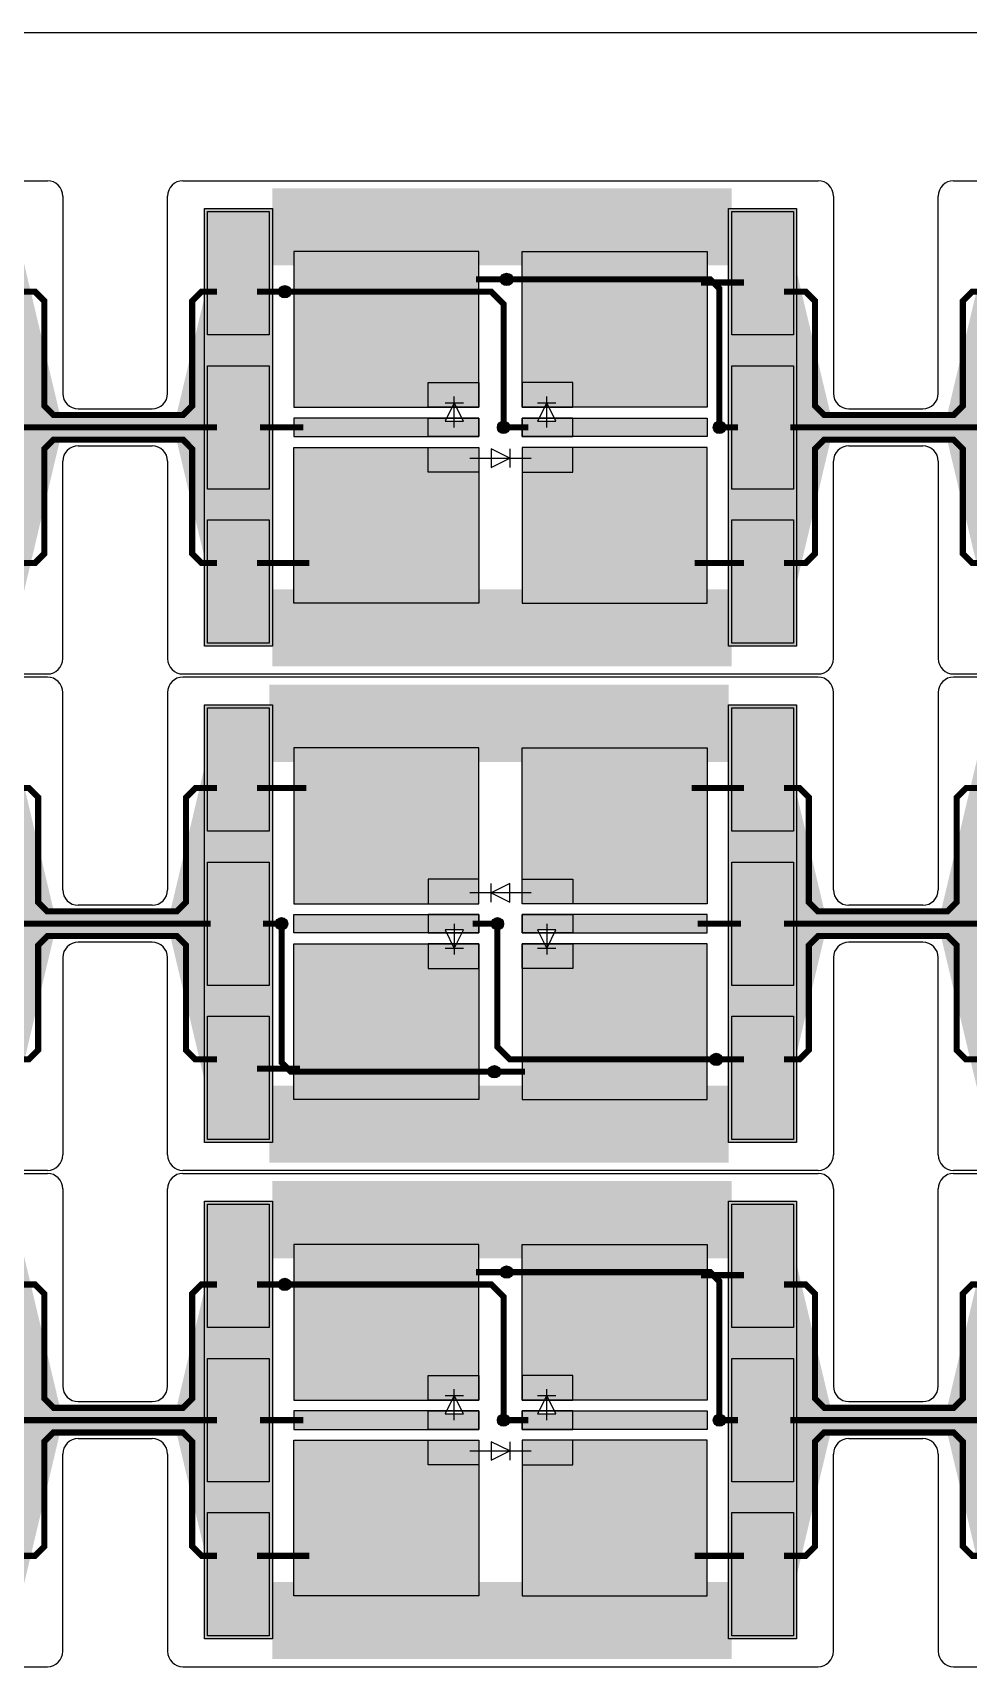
# Model space of a CAD drawing. Extents: x 1822 to 2392, y 725 to 1125.
# Drawn here: x 2062.5 to 2092.9, y 982.1 to 1035.1 of the extents above; entities that cross this region are included whole.
import ezdxf

# ---------------------------------------------------------------- set-up
doc = ezdxf.new("R2010")
doc.units = 0
doc.header["$LTSCALE"] = 0.2
for name, color, linetype in [('BS', 1, 'CONTINUOUS'), ('Durchsteiger', 3, 'CONTINUOUS'), ('LED', 7, 'CONTINUOUS'), ('LS', 5, 'CONTINUOUS'), ('Rand', 6, 'CONTINUOUS')]:
    doc.layers.add(name, color=color, linetype=linetype)

msp = doc.modelspace()

# ---------------------------------------------------------------- hatches: boundary and pattern name
at = {"layer": 'BS'}
h = msp.add_hatch(color=256, dxfattribs=at)
h.paths.add_polyline_path([(2070.2, 1029.3), (2068.2, 1029.3), (2068.2, 1025.3), (2070.2, 1025.3)])
h.paths.add_polyline_path([(2070.2, 1024.3), (2068.2, 1024.3), (2068.2, 1020.3), (2070.2, 1020.3)])
h.paths.add_polyline_path([(2070.2, 1019.3), (2068.2, 1019.3), (2068.2, 1015.3), (2070.2, 1015.3)])
h = msp.add_hatch(color=256, dxfattribs=at)
h.paths.add_polyline_path([(2087.2, 1029.3), (2085.2, 1029.3), (2085.2, 1025.3), (2087.2, 1025.3)])
h.paths.add_polyline_path([(2087.2, 1024.3), (2085.2, 1024.3), (2085.2, 1020.3), (2087.2, 1020.3)])
h.paths.add_polyline_path([(2087.2, 1019.3), (2085.2, 1019.3), (2085.2, 1015.3), (2087.2, 1015.3)])
h = msp.add_hatch(color=256, dxfattribs=at)
h.paths.add_polyline_path([(2071, 1028), (2071, 1022.95), (2075.35, 1022.95), (2075.35, 1023.75), (2077, 1023.75), (2077, 1028)])
h.paths.add_polyline_path([(2071, 1022.6), (2071, 1022), (2075.35, 1022), (2075.35, 1022.6)])
h.paths.add_polyline_path([(2071, 1021.65), (2071, 1016.6), (2077, 1016.6), (2077, 1020.85), (2075.35, 1020.85), (2075.35, 1021.65)])
h.paths.add_polyline_path([(2080.05, 1021.65), (2080.05, 1020.85), (2078.4, 1020.85), (2078.4, 1016.6), (2084.4, 1016.6), (2084.4, 1021.65)])
h.paths.add_polyline_path([(2080.05, 1022.6), (2080.05, 1022), (2084.4, 1022), (2084.4, 1022.6)])
h.paths.add_polyline_path([(2078.4, 1028), (2078.4, 1023.75), (2080.05, 1023.75), (2080.05, 1022.95), (2084.4, 1022.95), (2084.4, 1028)])
h.paths.add_polyline_path([(2078.4, 1023.75), (2078.4, 1022.95), (2079.125, 1022.95), (2079.2, 1023.1), (2079.275, 1022.95), (2080.05, 1022.95), (2080.05, 1023.75)], flags=17)
h.paths.add_polyline_path([(2078.4, 1022.6), (2078.4, 1022), (2080.05, 1022), (2080.05, 1022.6), (2079.45, 1022.6), (2079.5, 1022.5), (2078.9, 1022.5), (2078.95, 1022.6)])
h.paths.add_polyline_path([(2078.4, 1021.65), (2078.4, 1020.85), (2080.05, 1020.85), (2080.05, 1021.65)], flags=17)
h.paths.add_polyline_path([(2075.35, 1021.65), (2075.35, 1020.85), (2077, 1020.85), (2077, 1021.65)], flags=16)
h.paths.add_polyline_path([(2075.35, 1022.6), (2075.35, 1022), (2077, 1022), (2077, 1022.6), (2076.45, 1022.6), (2076.5, 1022.5), (2075.9, 1022.5), (2075.95, 1022.6)])
h.paths.add_polyline_path([(2075.35, 1023.75), (2075.35, 1022.95), (2076.125, 1022.95), (2076.2, 1023.1), (2076.275, 1022.95), (2077, 1022.95), (2077, 1023.75)], flags=17)
h = msp.add_hatch(color=256, dxfattribs=at)
h.paths.add_polyline_path([(2068.2, 999.2), (2070.2, 999.2), (2070.2, 1003.2), (2068.2, 1003.2)])
h.paths.add_polyline_path([(2068.2, 1004.2), (2070.2, 1004.2), (2070.2, 1008.2), (2068.2, 1008.2)])
h.paths.add_polyline_path([(2068.2, 1009.2), (2070.2, 1009.2), (2070.2, 1013.2), (2068.2, 1013.2)])
h = msp.add_hatch(color=256, dxfattribs=at)
h.paths.add_polyline_path([(2085.2, 999.2), (2087.2, 999.2), (2087.2, 1003.2), (2085.2, 1003.2)])
h.paths.add_polyline_path([(2085.2, 1004.2), (2087.2, 1004.2), (2087.2, 1008.2), (2085.2, 1008.2)])
h.paths.add_polyline_path([(2085.2, 1009.2), (2087.2, 1009.2), (2087.2, 1013.2), (2085.2, 1013.2)])
h = msp.add_hatch(color=256, dxfattribs=at)
h.paths.add_polyline_path([(2084.4, 1000.5), (2084.4, 1005.55), (2080.05, 1005.55), (2080.05, 1004.75), (2078.4, 1004.75), (2078.4, 1000.5)])
h.paths.add_polyline_path([(2084.4, 1005.9), (2084.4, 1006.5), (2080.05, 1006.5), (2080.05, 1005.9)])
h.paths.add_polyline_path([(2084.4, 1006.85), (2084.4, 1011.9), (2078.4, 1011.9), (2078.4, 1007.65), (2080.05, 1007.65), (2080.05, 1006.85)])
h.paths.add_polyline_path([(2075.35, 1006.85), (2075.35, 1007.65), (2077, 1007.65), (2077, 1011.9), (2071, 1011.9), (2071, 1006.85)])
h.paths.add_polyline_path([(2075.35, 1005.9), (2075.35, 1006.5), (2071, 1006.5), (2071, 1005.9)])
h.paths.add_polyline_path([(2077, 1000.5), (2077, 1004.75), (2075.35, 1004.75), (2075.35, 1005.55), (2071, 1005.55), (2071, 1000.5)])
h.paths.add_polyline_path([(2077, 1004.75), (2077, 1005.55), (2076.275, 1005.55), (2076.2, 1005.4), (2076.125, 1005.55), (2075.35, 1005.55), (2075.35, 1004.75)], flags=17)
h.paths.add_polyline_path([(2077, 1005.9), (2077, 1006.5), (2075.35, 1006.5), (2075.35, 1005.9), (2075.95, 1005.9), (2075.9, 1006), (2076.5, 1006), (2076.45, 1005.9)])
h.paths.add_polyline_path([(2077, 1006.85), (2077, 1007.65), (2075.35, 1007.65), (2075.35, 1006.85)], flags=17)
h.paths.add_polyline_path([(2080.05, 1006.85), (2080.05, 1007.65), (2078.4, 1007.65), (2078.4, 1006.85)], flags=16)
h.paths.add_polyline_path([(2080.05, 1005.9), (2080.05, 1006.5), (2078.4, 1006.5), (2078.4, 1005.9), (2078.95, 1005.9), (2078.9, 1006), (2079.5, 1006), (2079.45, 1005.9)])
h.paths.add_polyline_path([(2080.05, 1004.75), (2080.05, 1005.55), (2079.275, 1005.55), (2079.2, 1005.4), (2079.125, 1005.55), (2078.4, 1005.55), (2078.4, 1004.75)], flags=17)
h = msp.add_hatch(color=256, dxfattribs=at)
h.paths.add_polyline_path([(2070.2, 997.1), (2068.2, 997.1), (2068.2, 993.1), (2070.2, 993.1)])
h.paths.add_polyline_path([(2070.2, 992.1), (2068.2, 992.1), (2068.2, 988.1), (2070.2, 988.1)])
h.paths.add_polyline_path([(2070.2, 987.1), (2068.2, 987.1), (2068.2, 983.1), (2070.2, 983.1)])
h = msp.add_hatch(color=256, dxfattribs=at)
h.paths.add_polyline_path([(2087.2, 997.1), (2085.2, 997.1), (2085.2, 993.1), (2087.2, 993.1)])
h.paths.add_polyline_path([(2087.2, 992.1), (2085.2, 992.1), (2085.2, 988.1), (2087.2, 988.1)])
h.paths.add_polyline_path([(2087.2, 987.1), (2085.2, 987.1), (2085.2, 983.1), (2087.2, 983.1)])
h = msp.add_hatch(color=256, dxfattribs=at)
h.paths.add_polyline_path([(2071, 995.8), (2071, 990.75), (2075.35, 990.75), (2075.35, 991.55), (2077, 991.55), (2077, 995.8)])
h.paths.add_polyline_path([(2071, 990.4), (2071, 989.8), (2075.35, 989.8), (2075.35, 990.4)])
h.paths.add_polyline_path([(2071, 989.45), (2071, 984.4), (2077, 984.4), (2077, 988.65), (2075.35, 988.65), (2075.35, 989.45)])
h.paths.add_polyline_path([(2080.05, 989.45), (2080.05, 988.65), (2078.4, 988.65), (2078.4, 984.4), (2084.4, 984.4), (2084.4, 989.45)])
h.paths.add_polyline_path([(2080.05, 990.4), (2080.05, 989.8), (2084.4, 989.8), (2084.4, 990.4)])
h.paths.add_polyline_path([(2078.4, 995.8), (2078.4, 991.55), (2080.05, 991.55), (2080.05, 990.75), (2084.4, 990.75), (2084.4, 995.8)])
h.paths.add_polyline_path([(2078.4, 991.55), (2078.4, 990.75), (2079.125, 990.75), (2079.2, 990.9), (2079.275, 990.75), (2080.05, 990.75), (2080.05, 991.55)], flags=17)
h.paths.add_polyline_path([(2078.4, 990.4), (2078.4, 989.8), (2080.05, 989.8), (2080.05, 990.4), (2079.45, 990.4), (2079.5, 990.3), (2078.9, 990.3), (2078.95, 990.4)])
h.paths.add_polyline_path([(2078.4, 989.45), (2078.4, 988.65), (2080.05, 988.65), (2080.05, 989.45)], flags=17)
h.paths.add_polyline_path([(2075.35, 989.45), (2075.35, 988.65), (2077, 988.65), (2077, 989.45)], flags=16)
h.paths.add_polyline_path([(2075.35, 990.4), (2075.35, 989.8), (2077, 989.8), (2077, 990.4), (2076.45, 990.4), (2076.5, 990.3), (2075.9, 990.3), (2075.95, 990.4)])
h.paths.add_polyline_path([(2075.35, 991.55), (2075.35, 990.75), (2076.125, 990.75), (2076.2, 990.9), (2076.275, 990.75), (2077, 990.75), (2077, 991.55)], flags=17)
at = {"layer": 'Durchsteiger'}
for points in [[(2077.9, 1027.3, 1), (2077.9, 1026.9, 1)], [(2070.7, 1026.9, 1), (2070.7, 1026.5, 1)], [(2077.8, 1022.5, 1), (2077.8, 1022.1, 1)], [(2084.8, 1022.5, 1), (2084.8, 1022.1, 1)], [(2070.6, 1006, 1), (2070.6, 1006.4, 1)], [(2077.6, 1006, 1), (2077.6, 1006.4, 1)], [(2077.5, 1001.2, 1), (2077.5, 1001.6, 1)], [(2084.7, 1001.6, 1), (2084.7, 1002, 1)], [(2070.7, 994.7, 1), (2070.7, 994.3, 1)], [(2077.9, 995.1, 1), (2077.9, 994.7, 1)], [(2077.8, 990.3, 1), (2077.8, 989.9, 1)], [(2084.8, 990.3, 1), (2084.8, 989.9, 1)]]:
    msp.add_hatch(color=256, dxfattribs=at).paths.add_polyline_path(points)
at = {"layer": 'LS'}
for points in [[(2070.3, 1029.4), (2068.1, 1029.4), (2068.1, 1015.2), (2070.3, 1015.2)], [(2087.3, 1029.4), (2085.1, 1029.4), (2085.1, 1015.2), (2087.3, 1015.2)], [(2070.3, 1013.3), (2068.1, 1013.3), (2068.1, 999.1), (2070.3, 999.1)], [(2087.3, 1013.3), (2085.1, 1013.3), (2085.1, 999.1), (2087.3, 999.1)], [(2070.3, 997.2), (2068.1, 997.2), (2068.1, 983), (2070.3, 983)], [(2087.3, 997.2), (2085.1, 997.2), (2085.1, 983), (2087.3, 983)]]:
    msp.add_hatch(color=256, dxfattribs=at).paths.add_polyline_path(points)

# ---------------------------------------------------------------- linework, layer by layer
at = {"layer": 'BS'}
for p, q in [((2077.6, 1022.3), (2077.8, 1022.3)), ((2077.7, 1022.2), (2077.7, 1022.4)), ((2077.8, 1006.2), (2077.6, 1006.2)), ((2077.7, 1006.3), (2077.7, 1006.1)), ((2077.6, 990.1), (2077.8, 990.1)), ((2077.7, 990), (2077.7, 990.2))]:
    msp.add_line(p, q, dxfattribs=at)
for points in [[(2068.2, 1025.3), (2068.2, 1029.3), (2070.2, 1029.3), (2070.2, 1025.3)], [(2085.2, 1025.3), (2085.2, 1029.3), (2087.2, 1029.3), (2087.2, 1025.3)], [(2077, 1022.95), (2077, 1028), (2071, 1028), (2071, 1022.95)], [(2078.4, 1022.95), (2078.4, 1028), (2084.4, 1028), (2084.4, 1022.95)], [(2068.2, 1020.3), (2068.2, 1024.3), (2070.2, 1024.3), (2070.2, 1020.3)], [(2085.2, 1020.3), (2085.2, 1024.3), (2087.2, 1024.3), (2087.2, 1020.3)], [(2075.35, 1022.95), (2075.35, 1023.75), (2077, 1023.75), (2077, 1022.95)], [(2080.05, 1022.95), (2080.05, 1023.75), (2078.4, 1023.75), (2078.4, 1022.95)], [(2077, 1022), (2077, 1022.6), (2071, 1022.6), (2071, 1022)], [(2075.35, 1022), (2075.35, 1022.6), (2077, 1022.6), (2077, 1022)], [(2080.05, 1022), (2080.05, 1022.6), (2078.4, 1022.6), (2078.4, 1022)], [(2078.4, 1022), (2078.4, 1022.6), (2084.4, 1022.6), (2084.4, 1022)], [(2077, 1021.65), (2077, 1016.6), (2071, 1016.6), (2071, 1021.65)], [(2075.35, 1020.85), (2075.35, 1021.65), (2077, 1021.65), (2077, 1020.85)], [(2080.05, 1020.85), (2080.05, 1021.65), (2078.4, 1021.65), (2078.4, 1020.85)], [(2078.4, 1021.65), (2078.4, 1016.6), (2084.4, 1016.6), (2084.4, 1021.65)], [(2068.2, 1015.3), (2068.2, 1019.3), (2070.2, 1019.3), (2070.2, 1015.3)], [(2085.2, 1015.3), (2085.2, 1019.3), (2087.2, 1019.3), (2087.2, 1015.3)], [(2070.2, 1013.2), (2070.2, 1009.2), (2068.2, 1009.2), (2068.2, 1013.2)], [(2087.2, 1013.2), (2087.2, 1009.2), (2085.2, 1009.2), (2085.2, 1013.2)], [(2077, 1006.85), (2077, 1011.9), (2071, 1011.9), (2071, 1006.85)], [(2078.4, 1006.85), (2078.4, 1011.9), (2084.4, 1011.9), (2084.4, 1006.85)], [(2070.2, 1008.2), (2070.2, 1004.2), (2068.2, 1004.2), (2068.2, 1008.2)], [(2087.2, 1008.2), (2087.2, 1004.2), (2085.2, 1004.2), (2085.2, 1008.2)], [(2075.35, 1007.65), (2075.35, 1006.85), (2077, 1006.85), (2077, 1007.65)], [(2080.05, 1007.65), (2080.05, 1006.85), (2078.4, 1006.85), (2078.4, 1007.65)], [(2077, 1006.5), (2077, 1005.9), (2071, 1005.9), (2071, 1006.5)], [(2075.35, 1006.5), (2075.35, 1005.9), (2077, 1005.9), (2077, 1006.5)], [(2080.05, 1006.5), (2080.05, 1005.9), (2078.4, 1005.9), (2078.4, 1006.5)], [(2078.4, 1006.5), (2078.4, 1005.9), (2084.4, 1005.9), (2084.4, 1006.5)], [(2077, 1005.55), (2077, 1000.5), (2071, 1000.5), (2071, 1005.55)], [(2075.35, 1005.55), (2075.35, 1004.75), (2077, 1004.75), (2077, 1005.55)], [(2080.05, 1005.55), (2080.05, 1004.75), (2078.4, 1004.75), (2078.4, 1005.55)], [(2078.4, 1005.55), (2078.4, 1000.5), (2084.4, 1000.5), (2084.4, 1005.55)], [(2070.2, 1003.2), (2070.2, 999.2), (2068.2, 999.2), (2068.2, 1003.2)], [(2087.2, 1003.2), (2087.2, 999.2), (2085.2, 999.2), (2085.2, 1003.2)], [(2068.2, 993.1), (2068.2, 997.1), (2070.2, 997.1), (2070.2, 993.1)], [(2085.2, 993.1), (2085.2, 997.1), (2087.2, 997.1), (2087.2, 993.1)], [(2077, 990.75), (2077, 995.8), (2071, 995.8), (2071, 990.75)], [(2078.4, 990.75), (2078.4, 995.8), (2084.4, 995.8), (2084.4, 990.75)], [(2068.2, 988.1), (2068.2, 992.1), (2070.2, 992.1), (2070.2, 988.1)], [(2085.2, 988.1), (2085.2, 992.1), (2087.2, 992.1), (2087.2, 988.1)], [(2075.35, 990.75), (2075.35, 991.55), (2077, 991.55), (2077, 990.75)], [(2080.05, 990.75), (2080.05, 991.55), (2078.4, 991.55), (2078.4, 990.75)], [(2077, 989.8), (2077, 990.4), (2071, 990.4), (2071, 989.8)], [(2075.35, 989.8), (2075.35, 990.4), (2077, 990.4), (2077, 989.8)], [(2080.05, 989.8), (2080.05, 990.4), (2078.4, 990.4), (2078.4, 989.8)], [(2078.4, 989.8), (2078.4, 990.4), (2084.4, 990.4), (2084.4, 989.8)], [(2077, 989.45), (2077, 984.4), (2071, 984.4), (2071, 989.45)], [(2075.35, 988.65), (2075.35, 989.45), (2077, 989.45), (2077, 988.65)], [(2080.05, 988.65), (2080.05, 989.45), (2078.4, 989.45), (2078.4, 988.65)], [(2078.4, 989.45), (2078.4, 984.4), (2084.4, 984.4), (2084.4, 989.45)], [(2068.2, 983.1), (2068.2, 987.1), (2070.2, 987.1), (2070.2, 983.1)], [(2085.2, 983.1), (2085.2, 987.1), (2087.2, 987.1), (2087.2, 983.1)]]:
    msp.add_lwpolyline(points, close=True, dxfattribs=at)
at = {"layer": 'BS', "const_width": 0.2}
for points in [[(2076.9, 1027.1), (2077.8, 1027.1)], [(2084.2, 1027), (2085.6, 1027)], [(2061.9, 1026.7), (2062.6, 1026.7), (2062.9, 1026.4), (2062.9, 1023), (2063.2, 1022.7), (2065.1, 1022.7)], [(2065.1, 1022.7), (2067.4, 1022.7), (2067.7, 1023), (2067.7, 1026.4), (2068, 1026.7), (2068.5, 1026.7)], [(2070.6, 1026.7), (2069.8, 1026.7)], [(2086.9, 1026.7), (2087.6, 1026.7), (2087.9, 1026.4), (2087.9, 1023), (2088.2, 1022.7), (2090.1, 1022.7)], [(2090.1, 1022.7), (2092.4, 1022.7), (2092.7, 1023), (2092.7, 1026.4), (2093, 1026.7), (2093.5, 1026.7)], [(2062.1, 1022.3), (2065.1, 1022.3)], [(2065.1, 1022.3), (2068.5, 1022.3)], [(2069.9, 1022.3), (2071.3, 1022.3)], [(2077.9, 1022.3), (2078.6, 1022.3)], [(2084.9, 1022.3), (2085.4, 1022.3)], [(2087.1, 1022.3), (2090.1, 1022.3)], [(2090.1, 1022.3), (2093.5, 1022.3)], [(2061.9, 1017.9), (2062.6, 1017.9), (2062.9, 1018.2), (2062.9, 1021.6), (2063.2, 1021.9), (2065.1, 1021.9)], [(2065.1, 1021.9), (2067.4, 1021.9), (2067.7, 1021.6), (2067.7, 1018.2), (2068, 1017.9), (2068.5, 1017.9)], [(2086.9, 1017.9), (2087.6, 1017.9), (2087.9, 1018.2), (2087.9, 1021.6), (2088.2, 1021.9), (2090.1, 1021.9)], [(2090.1, 1021.9), (2092.4, 1021.9), (2092.7, 1021.6), (2092.7, 1018.2), (2093, 1017.9), (2093.5, 1017.9)], [(2069.8, 1017.9), (2071.5, 1017.9)], [(2084, 1017.9), (2085.6, 1017.9)], [(2065.3, 1006.6), (2063, 1006.6), (2062.7, 1006.9), (2062.7, 1010.3), (2062.4, 1010.6), (2061.9, 1010.6)], [(2068.5, 1010.6), (2067.8, 1010.6), (2067.5, 1010.3), (2067.5, 1006.9), (2067.2, 1006.6), (2065.3, 1006.6)], [(2071.4, 1010.6), (2069.8, 1010.6)], [(2085.6, 1010.6), (2083.9, 1010.6)], [(2090.3, 1006.6), (2088, 1006.6), (2087.7, 1006.9), (2087.7, 1010.3), (2087.4, 1010.6), (2086.9, 1010.6)], [(2093.5, 1010.6), (2092.8, 1010.6), (2092.5, 1010.3), (2092.5, 1006.9), (2092.2, 1006.6), (2090.3, 1006.6)], [(2065.3, 1006.2), (2061.9, 1006.2)], [(2065.3, 1005.8), (2063, 1005.8), (2062.7, 1005.5), (2062.7, 1002.1), (2062.4, 1001.8), (2061.9, 1001.8)], [(2068.3, 1006.2), (2065.3, 1006.2)], [(2068.5, 1001.8), (2067.8, 1001.8), (2067.5, 1002.1), (2067.5, 1005.5), (2067.2, 1005.8), (2065.3, 1005.8)], [(2070.5, 1006.2), (2070, 1006.2)], [(2077.5, 1006.2), (2076.8, 1006.2)], [(2085.5, 1006.2), (2084.1, 1006.2)], [(2090.3, 1006.2), (2086.9, 1006.2)], [(2090.3, 1005.8), (2088, 1005.8), (2087.7, 1005.5), (2087.7, 1002.1), (2087.4, 1001.8), (2086.9, 1001.8)], [(2093.3, 1006.2), (2090.3, 1006.2)], [(2093.5, 1001.8), (2092.8, 1001.8), (2092.5, 1002.1), (2092.5, 1005.5), (2092.2, 1005.8), (2090.3, 1005.8)], [(2071.2, 1001.5), (2069.8, 1001.5)], [(2084.8, 1001.8), (2085.6, 1001.8)], [(2078.5, 1001.4), (2077.6, 1001.4)], [(2076.9, 994.9), (2077.8, 994.9)], [(2084.2, 994.8), (2085.6, 994.8)], [(2061.9, 994.5), (2062.6, 994.5), (2062.9, 994.2), (2062.9, 990.8), (2063.2, 990.5), (2065.1, 990.5)], [(2065.1, 990.5), (2067.4, 990.5), (2067.7, 990.8), (2067.7, 994.2), (2068, 994.5), (2068.5, 994.5)], [(2070.6, 994.5), (2069.8, 994.5)], [(2086.9, 994.5), (2087.6, 994.5), (2087.9, 994.2), (2087.9, 990.8), (2088.2, 990.5), (2090.1, 990.5)], [(2090.1, 990.5), (2092.4, 990.5), (2092.7, 990.8), (2092.7, 994.2), (2093, 994.5), (2093.5, 994.5)], [(2062.1, 990.1), (2065.1, 990.1)], [(2065.1, 990.1), (2068.5, 990.1)], [(2069.9, 990.1), (2071.3, 990.1)], [(2077.9, 990.1), (2078.6, 990.1)], [(2084.9, 990.1), (2085.4, 990.1)], [(2087.1, 990.1), (2090.1, 990.1)], [(2090.1, 990.1), (2093.5, 990.1)], [(2061.9, 985.7), (2062.6, 985.7), (2062.9, 986), (2062.9, 989.4), (2063.2, 989.7), (2065.1, 989.7)], [(2065.1, 989.7), (2067.4, 989.7), (2067.7, 989.4), (2067.7, 986), (2068, 985.7), (2068.5, 985.7)], [(2086.9, 985.7), (2087.6, 985.7), (2087.9, 986), (2087.9, 989.4), (2088.2, 989.7), (2090.1, 989.7)], [(2090.1, 989.7), (2092.4, 989.7), (2092.7, 989.4), (2092.7, 986), (2093, 985.7), (2093.5, 985.7)], [(2069.8, 985.7), (2071.5, 985.7)], [(2084, 985.7), (2085.6, 985.7)]]:
    msp.add_lwpolyline(points, dxfattribs=at)
at = {"layer": 'Durchsteiger'}
for centre in [(2077.9, 1027.1), (2070.7, 1026.7), (2077.8, 1022.3), (2084.8, 1022.3), (2070.6, 1006.2), (2077.6, 1006.2), (2077.5, 1001.4), (2084.7, 1001.8), (2070.7, 994.5), (2077.9, 994.9), (2077.8, 990.1), (2084.8, 990.1)]:
    msp.add_circle(centre, 0.2, dxfattribs=at)
at = {"layer": 'LED'}
for p, q in [((2076.2, 1023.1), (2075.9, 1022.5)), ((2075.9, 1023.1), (2076.5, 1023.1)), ((2076.2, 1022.3), (2076.2, 1023.3)), ((2076.5, 1022.5), (2076.2, 1023.1)), ((2079.2, 1023.1), (2078.9, 1022.5)), ((2078.9, 1023.1), (2079.5, 1023.1)), ((2079.2, 1022.3), (2079.2, 1023.3)), ((2079.5, 1022.5), (2079.2, 1023.1)), ((2075.9, 1022.5), (2076.5, 1022.5)), ((2078.9, 1022.5), (2079.5, 1022.5)), ((2076.7, 1021.3), (2078.7, 1021.3)), ((2077.4, 1021.6), (2077.4, 1021)), ((2078, 1021.3), (2077.4, 1021.6)), ((2077.4, 1021), (2078, 1021.3)), ((2078, 1021.6), (2078, 1021)), ((2078, 1007.5), (2077.4, 1007.2)), ((2077.4, 1006.9), (2077.4, 1007.5)), ((2078, 1006.9), (2078, 1007.5)), ((2078.7, 1007.2), (2076.7, 1007.2)), ((2077.4, 1007.2), (2078, 1006.9)), ((2076.5, 1006), (2075.9, 1006)), ((2075.9, 1006), (2076.2, 1005.4)), ((2076.2, 1006.2), (2076.2, 1005.2)), ((2076.2, 1005.4), (2076.5, 1006)), ((2079.5, 1006), (2078.9, 1006)), ((2078.9, 1006), (2079.2, 1005.4)), ((2079.2, 1006.2), (2079.2, 1005.2)), ((2079.2, 1005.4), (2079.5, 1006)), ((2076.5, 1005.4), (2075.9, 1005.4)), ((2079.5, 1005.4), (2078.9, 1005.4)), ((2076.2, 990.1), (2076.2, 991.1)), ((2079.2, 990.1), (2079.2, 991.1)), ((2076.2, 990.9), (2075.9, 990.3)), ((2075.9, 990.9), (2076.5, 990.9)), ((2076.5, 990.3), (2076.2, 990.9)), ((2079.2, 990.9), (2078.9, 990.3)), ((2078.9, 990.9), (2079.5, 990.9)), ((2079.5, 990.3), (2079.2, 990.9)), ((2075.9, 990.3), (2076.5, 990.3)), ((2078.9, 990.3), (2079.5, 990.3)), ((2077.4, 989.4), (2077.4, 988.8)), ((2078, 989.1), (2077.4, 989.4)), ((2078, 989.4), (2078, 988.8)), ((2076.7, 989.1), (2078.7, 989.1)), ((2077.4, 988.8), (2078, 989.1))]:
    msp.add_line(p, q, dxfattribs=at)
at = {"layer": 'LS'}
for points in [[(2063.4, 1022.3, 0.9, 11, 0), (2062.2, 1022.3, 15, 15, 0)], [(2067.2, 1022.3, 0.9, 11, 0), (2068.4, 1022.3, 15, 15, 0)], [(2088.4, 1022.3, 0.9, 11, 0), (2087.2, 1022.3, 15, 15, 0)], [(2092.2, 1022.3, 0.9, 11, 0), (2093.4, 1022.3, 15, 15, 0)], [(2063.2, 1006.2, 0.9, 11, 0), (2062, 1006.2, 15, 15, 0)], [(2067, 1006.2, 0.9, 11, 0), (2068.2, 1006.2, 15, 15, 0)], [(2088.2, 1006.2, 0.9, 11, 0), (2087, 1006.2, 15, 15, 0)], [(2092, 1006.2, 0.9, 11, 0), (2093.2, 1006.2, 15, 15, 0)], [(2063.4, 990.1, 0.9, 11, 0), (2062.2, 990.1, 15, 15, 0)], [(2067.2, 990.1, 0.9, 11, 0), (2068.4, 990.1, 15, 15, 0)], [(2088.4, 990.1, 0.9, 11, 0), (2087.2, 990.1, 15, 15, 0)], [(2092.2, 990.1, 0.9, 11, 0), (2093.4, 990.1, 15, 15, 0)]]:
    msp.add_lwpolyline(points, format="xyseb", dxfattribs=at)
for points, const_width in [([(2070.3, 1028.8), (2085.2, 1028.8)], 2.5), ([(2078, 1027.1), (2084.5, 1027.1), (2084.8, 1026.8), (2084.8, 1022.6), (2084.8, 1022.4)], 0.2), ([(2070.8, 1026.7), (2072.9, 1026.7), (2077.4, 1026.7), (2077.8, 1026.3), (2077.8, 1022.4)], 0.2), ([(2063.4, 1022.3), (2065.1, 1022.3)], 0.9), ([(2065.1, 1022.3), (2067.2, 1022.3)], 0.9), ([(2088.4, 1022.3), (2090.1, 1022.3)], 0.9), ([(2090.1, 1022.3), (2092.2, 1022.3)], 0.9), ([(2070.3, 1015.8), (2085.2, 1015.8)], 2.5), ([(2085.1, 1012.7), (2070.2, 1012.7)], 2.5), ([(2065.3, 1006.2), (2063.2, 1006.2)], 0.9), ([(2067, 1006.2), (2065.3, 1006.2)], 0.9), ([(2090.3, 1006.2), (2088.2, 1006.2)], 0.9), ([(2092, 1006.2), (2090.3, 1006.2)], 0.9), ([(2077.4, 1001.4), (2070.9, 1001.4), (2070.6, 1001.7), (2070.6, 1005.9), (2070.6, 1006.1)], 0.2), ([(2084.6, 1001.8), (2082.5, 1001.8), (2078, 1001.8), (2077.6, 1002.2), (2077.6, 1006.1)], 0.2), ([(2085.1, 999.7), (2070.2, 999.7)], 2.5), ([(2070.3, 996.6), (2085.2, 996.6)], 2.5), ([(2078, 994.9), (2084.5, 994.9), (2084.8, 994.6), (2084.8, 990.4), (2084.8, 990.2)], 0.2), ([(2070.8, 994.5), (2072.9, 994.5), (2077.4, 994.5), (2077.8, 994.1), (2077.8, 990.2)], 0.2), ([(2063.4, 990.1), (2065.1, 990.1)], 0.9), ([(2065.1, 990.1), (2067.2, 990.1)], 0.9), ([(2088.4, 990.1), (2090.1, 990.1)], 0.9), ([(2090.1, 990.1), (2092.2, 990.1)], 0.9), ([(2070.3, 983.6), (2085.2, 983.6)], 2.5)]:
    msp.add_lwpolyline(points, dxfattribs=dict(at, const_width=const_width))
for points in [[(2068.1, 1015.2), (2068.1, 1029.4), (2070.3, 1029.4), (2070.3, 1015.2)], [(2085.1, 1015.2), (2085.1, 1029.4), (2087.3, 1029.4), (2087.3, 1015.2)], [(2070.3, 1013.3), (2070.3, 999.1), (2068.1, 999.1), (2068.1, 1013.3)], [(2087.3, 1013.3), (2087.3, 999.1), (2085.1, 999.1), (2085.1, 1013.3)], [(2068.1, 983), (2068.1, 997.2), (2070.3, 997.2), (2070.3, 983)], [(2085.1, 983), (2085.1, 997.2), (2087.3, 997.2), (2087.3, 983)]]:
    msp.add_lwpolyline(points, close=True, dxfattribs=at)
at = {"layer": 'Rand'}
for p, q in [((2042.4, 1030.3), (2063, 1030.3)), ((2067.4, 1030.3), (2088, 1030.3)), ((2092.4, 1030.3), (2113, 1030.3)), ((2063.5, 1029.8), (2063.5, 1023.4)), ((2066.9, 1023.4), (2066.9, 1029.8)), ((2088.5, 1029.8), (2088.5, 1023.4)), ((2091.9, 1023.4), (2091.9, 1029.8)), ((2064, 1022.9), (2065.1, 1022.9)), ((2064, 1022.9), (2065.1, 1022.9)), ((2065.1, 1022.9), (2066.4, 1022.9)), ((2065.1, 1022.9), (2066.4, 1022.9)), ((2089, 1022.9), (2090.1, 1022.9)), ((2089, 1022.9), (2090.1, 1022.9)), ((2090.1, 1022.9), (2091.4, 1022.9)), ((2090.1, 1022.9), (2091.4, 1022.9)), ((2064, 1021.7), (2065.1, 1021.7)), ((2064, 1021.7), (2065.1, 1021.7)), ((2065.1, 1021.7), (2066.4, 1021.7)), ((2065.1, 1021.7), (2066.4, 1021.7)), ((2089, 1021.7), (2090.1, 1021.7)), ((2089, 1021.7), (2090.1, 1021.7)), ((2090.1, 1021.7), (2091.4, 1021.7)), ((2090.1, 1021.7), (2091.4, 1021.7)), ((2063.5, 1014.8), (2063.5, 1021.2)), ((2066.9, 1021.2), (2066.9, 1014.8)), ((2088.5, 1014.8), (2088.5, 1021.2)), ((2091.9, 1021.2), (2091.9, 1014.8)), ((2042.4, 1014.3), (2063, 1014.3)), ((2063, 1014.2), (2042.4, 1014.2)), ((2067.4, 1014.3), (2088, 1014.3)), ((2088, 1014.2), (2067.4, 1014.2)), ((2092.4, 1014.3), (2113, 1014.3)), ((2113, 1014.2), (2092.4, 1014.2)), ((2063.5, 1007.3), (2063.5, 1013.7)), ((2066.9, 1013.7), (2066.9, 1007.3)), ((2088.5, 1007.3), (2088.5, 1013.7)), ((2091.9, 1013.7), (2091.9, 1007.3)), ((2065.3, 1006.8), (2064, 1006.8)), ((2065.3, 1006.8), (2064, 1006.8)), ((2066.4, 1006.8), (2065.3, 1006.8)), ((2066.4, 1006.8), (2065.3, 1006.8)), ((2090.3, 1006.8), (2089, 1006.8)), ((2090.3, 1006.8), (2089, 1006.8)), ((2091.4, 1006.8), (2090.3, 1006.8)), ((2091.4, 1006.8), (2090.3, 1006.8)), ((2065.3, 1005.6), (2064, 1005.6)), ((2065.3, 1005.6), (2064, 1005.6)), ((2066.4, 1005.6), (2065.3, 1005.6)), ((2066.4, 1005.6), (2065.3, 1005.6)), ((2090.3, 1005.6), (2089, 1005.6)), ((2090.3, 1005.6), (2089, 1005.6)), ((2091.4, 1005.6), (2090.3, 1005.6)), ((2091.4, 1005.6), (2090.3, 1005.6)), ((2063.5, 1005.1), (2063.5, 998.7)), ((2066.9, 998.7), (2066.9, 1005.1)), ((2088.5, 1005.1), (2088.5, 998.7)), ((2091.9, 998.7), (2091.9, 1005.1)), ((2063, 998.2), (2042.4, 998.2)), ((2042.4, 998.1), (2063, 998.1)), ((2088, 998.2), (2067.4, 998.2)), ((2067.4, 998.1), (2088, 998.1)), ((2113, 998.2), (2092.4, 998.2)), ((2092.4, 998.1), (2113, 998.1)), ((2063.5, 997.6), (2063.5, 991.2)), ((2066.9, 991.2), (2066.9, 997.6)), ((2088.5, 997.6), (2088.5, 991.2)), ((2091.9, 991.2), (2091.9, 997.6)), ((2064, 990.7), (2065.1, 990.7)), ((2064, 990.7), (2065.1, 990.7)), ((2065.1, 990.7), (2066.4, 990.7)), ((2065.1, 990.7), (2066.4, 990.7)), ((2089, 990.7), (2090.1, 990.7)), ((2089, 990.7), (2090.1, 990.7)), ((2090.1, 990.7), (2091.4, 990.7)), ((2090.1, 990.7), (2091.4, 990.7)), ((2064, 989.5), (2065.1, 989.5)), ((2064, 989.5), (2065.1, 989.5)), ((2065.1, 989.5), (2066.4, 989.5)), ((2065.1, 989.5), (2066.4, 989.5)), ((2089, 989.5), (2090.1, 989.5)), ((2089, 989.5), (2090.1, 989.5)), ((2090.1, 989.5), (2091.4, 989.5)), ((2090.1, 989.5), (2091.4, 989.5)), ((2063.5, 982.6), (2063.5, 989)), ((2066.9, 989), (2066.9, 982.6)), ((2088.5, 982.6), (2088.5, 989)), ((2091.9, 989), (2091.9, 982.6)), ((2042.4, 982.1), (2063, 982.1)), ((2067.4, 982.1), (2088, 982.1)), ((2092.4, 982.1), (2113, 982.1))]:
    msp.add_line(p, q, dxfattribs=at)
msp.add_lwpolyline([(1879, 735.1), (2379, 735.1), (2379, 1035.1), (1879, 1035.1)], close=True, dxfattribs=at)
for centre, start, end in [((2063, 1029.8), 0, 90), ((2067.4, 1029.8), 90, 180), ((2088, 1029.8), 0, 90), ((2092.4, 1029.8), 90, 180), ((2064, 1023.4), 180, 270), ((2066.4, 1023.4), 270, 0), ((2089, 1023.4), 180, 270), ((2091.4, 1023.4), 270, 0), ((2064, 1021.2), 90, 180), ((2066.4, 1021.2), 0, 90), ((2089, 1021.2), 90, 180), ((2091.4, 1021.2), 0, 90), ((2063, 1014.8), 270, 0), ((2067.4, 1014.8), 180, 270), ((2088, 1014.8), 270, 0), ((2092.4, 1014.8), 180, 270), ((2063, 1013.7), 0, 90), ((2067.4, 1013.7), 90, 180), ((2088, 1013.7), 0, 90), ((2092.4, 1013.7), 90, 180), ((2064, 1007.3), 180, 270), ((2066.4, 1007.3), 270, 0), ((2089, 1007.3), 180, 270), ((2091.4, 1007.3), 270, 0), ((2064, 1005.1), 90, 180), ((2066.4, 1005.1), 0, 90), ((2089, 1005.1), 90, 180), ((2091.4, 1005.1), 0, 90), ((2063, 998.7), 270, 0), ((2067.4, 998.7), 180, 270), ((2088, 998.7), 270, 0), ((2092.4, 998.7), 180, 270), ((2063, 997.6), 0, 90), ((2067.4, 997.6), 90, 180), ((2088, 997.6), 0, 90), ((2092.4, 997.6), 90, 180), ((2064, 991.2), 180, 270), ((2066.4, 991.2), 270, 0), ((2089, 991.2), 180, 270), ((2091.4, 991.2), 270, 0), ((2064, 989), 90, 180), ((2066.4, 989), 0, 90), ((2089, 989), 90, 180), ((2091.4, 989), 0, 90), ((2063, 982.6), 270, 0), ((2067.4, 982.6), 180, 270), ((2088, 982.6), 270, 0), ((2092.4, 982.6), 180, 270)]:
    msp.add_arc(centre, 0.5, start, end, dxfattribs=at)

doc.saveas('drawing.dxf')
